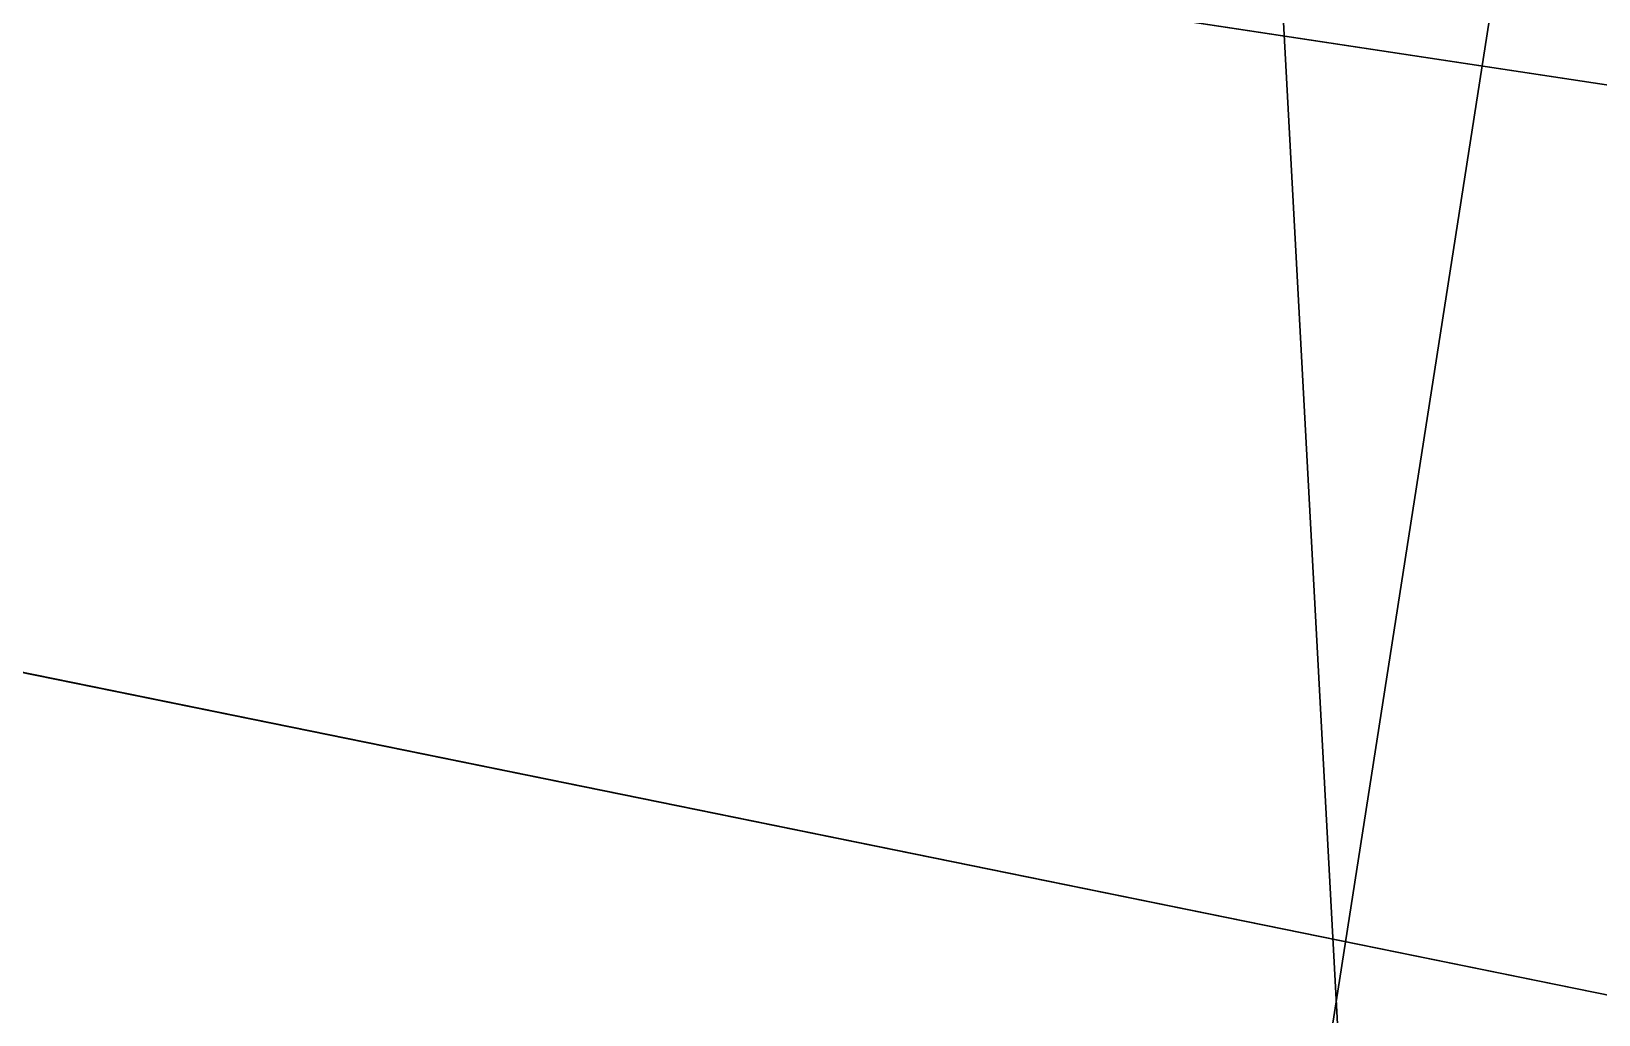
# Model space of a CAD drawing. Header units: metres. Extents: x 503497 to 504361, y 6966567 to 6966857.
# Drawn here: x 504134.2149 to 504134.2991, y 6966712.6344 to 6966712.6873 of the extents above; entities that cross this region are included whole.
import ezdxf

# ---------------------------------------------------------------- set-up
doc = ezdxf.new("R2010")
doc.units = ezdxf.units.M

msp = doc.modelspace()

# ---------------------------------------------------------------- linework, layer by layer
at = {"layer": 'SHADOW_APPROVED_20260111T072000'}
for points in [[(504144.1851, 6966710.622), (504144.5661, 6966713.0647), (504071.3923, 6966727.9687), (504071.0113, 6966725.526), (504144.1851, 6966710.622)], [(504140.7719, 6966711.1544), (504144.1851, 6966710.622), (504071.0113, 6966725.526), (504067.5981, 6966726.0584), (504140.7719, 6966711.1544)]]:
    msp.add_lwpolyline(points, close=True, dxfattribs=at)
at = {"layer": 'SHADOW_APPROVED_20260127T071900'}
for points in [[(504128.3574, 6966713.6393), (504140.8554, 6966711.6898), (504058.5125, 6966724.1824), (504046.0145, 6966726.1319), (504128.3574, 6966713.6393)], [(504140.8554, 6966711.6898), (504140.7719, 6966711.1544), (504058.429, 6966723.647), (504058.5125, 6966724.1824), (504140.8554, 6966711.6898)], [(504140.8554, 6966711.6898), (504140.8554, 6966711.6898), (504058.5125, 6966724.1824), (504058.5125, 6966724.1824), (504140.8554, 6966711.6898)]]:
    msp.add_lwpolyline(points, close=True, dxfattribs=at)
at = {"layer": 'SHADOW_APPROVED_20260621T120000'}
for points in [[(504129.6052, 6966740.8657), (504131.954, 6966755.9236), (504134.82, 6966702.7008), (504132.4712, 6966687.6429), (504129.6052, 6966740.8657)], [(504131.954, 6966755.9236), (504160.9824, 6966751.3955), (504163.8484, 6966698.1727), (504134.82, 6966702.7008), (504131.954, 6966755.9236)]]:
    msp.add_lwpolyline(points, close=True, dxfattribs=at)
at = {"layer": 'SHADOW_COMPARATOR_RL48_20260111T072000'}
for points in [[(504144.1851, 6966710.622), (504144.5661, 6966713.0647), (504098.9388, 6966722.3581), (504098.5578, 6966719.9154), (504144.1851, 6966710.622)], [(504140.7719, 6966711.1544), (504144.1851, 6966710.622), (504098.5578, 6966719.9154), (504095.1446, 6966720.4478), (504140.7719, 6966711.1544)]]:
    msp.add_lwpolyline(points, close=True, dxfattribs=at)
at = {"layer": 'SHADOW_COMPARATOR_RL48_20260127T071900'}
for points in [[(504128.3574, 6966713.6393), (504140.8554, 6966711.6898), (504089.5107, 6966719.4795), (504077.0127, 6966721.429), (504128.3574, 6966713.6393)], [(504140.8554, 6966711.6898), (504140.7719, 6966711.1544), (504089.4272, 6966718.9441), (504089.5107, 6966719.4795), (504140.8554, 6966711.6898)], [(504140.8554, 6966711.6898), (504140.8554, 6966711.6898), (504089.5107, 6966719.4795), (504089.5107, 6966719.4795), (504140.8554, 6966711.6898)]]:
    msp.add_lwpolyline(points, close=True, dxfattribs=at)
at = {"layer": 'SHADOW_COMPARATOR_RL48_20261221T090000'}
msp.add_lwpolyline([(504125.7009, 6966714.1867), (504134.3174, 6966712.8426), (504134.0825, 6966711.3368), (504149.0066, 6966709.0089), (504148.6986, 6966707.0346), (504151.9277, 6966706.5309), (504151.1395, 6966701.4781), (504150.9122, 6966701.1194), (504150.6607, 6966700.9359), (504150.0297, 6966700.8458), (504149.7452, 6966699.0221), (504150.0553, 6966698.9223), (504150.3753, 6966698.6667), (504150.537, 6966698.3844), (504150.5941, 6966697.9814), (504148.4592, 6966684.2954)], dxfattribs=at)
msp.add_lwpolyline([(504153.1826, 6966711.7206), (504152.9477, 6966710.2148), (504134.0825, 6966711.3368), (504134.3174, 6966712.8426), (504153.1826, 6966711.7206)], close=True, dxfattribs=at)

doc.saveas('drawing.dxf')
